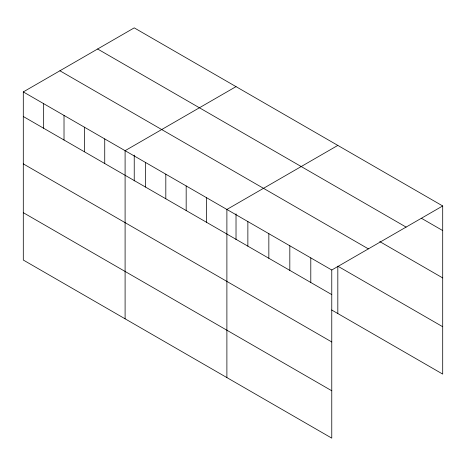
<?xml version="1.0" encoding="UTF-8"?>
<svg xmlns="http://www.w3.org/2000/svg" width="466" height="466" viewBox="0 0 466 466"><rect width="100%" height="100%" fill="white"/><g stroke="black" fill="none" stroke-linecap="round" stroke-linejoin="round"><path stroke-width="0.7" d="M23.3 91.913L331.769 270.006L331.769 438.133L23.3 260.04L23.3 91.913L134.231 27.867L442.7 205.96L442.7 374.087L331.652 309.977M236.023 86.635L125.098 150.681L125.098 318.808M337.821 145.409L226.89 209.455L226.89 377.582M331.769 270.006L442.7 205.96M421.724 218.449L442.7 230.559M97.621 49L406.096 227.093M379.773 241.592L442.7 277.922M59.904 70.774L368.379 248.873M442.7 326.724L337.821 266.173L337.821 313.536M23.3 116.506L331.769 294.599M23.3 163.875L331.769 341.968M23.3 212.677L331.769 390.77M310.793 257.896L310.793 282.489M289.817 245.786L289.817 270.379M268.841 233.676L268.841 258.269M247.865 221.566L247.865 246.159M236.023 213.859L236.023 239.693M206.531 197.701L206.531 222.294M186.173 185.946L186.173 210.539M165.814 174.191L165.814 198.79M145.456 162.436L145.456 187.035M134.231 155.091L134.231 180.925M104.734 138.926L104.734 163.525M84.375 127.171L84.375 151.77M64.017 115.417L64.017 140.016M43.658 103.668L43.658 128.261"/></g></svg>
